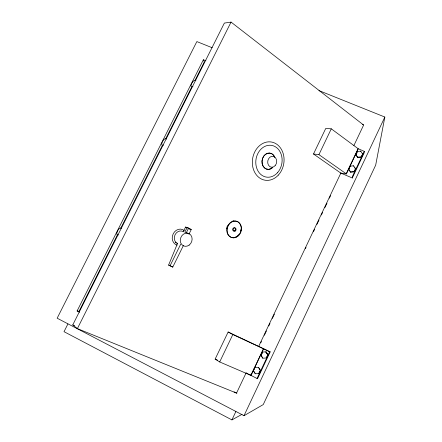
<?xml version="1.0" encoding="UTF-8"?>
<svg xmlns="http://www.w3.org/2000/svg" width="442" height="442" viewBox="0 0 442 442"><rect width="100%" height="100%" fill="white"/><g stroke="black" fill="none" stroke-linecap="round" stroke-linejoin="round"><path stroke-width="0.66" d="M346.213 173.794L358.103 148.667L364.291 151.352L364.092 152.987L352.291 177.982L340.837 173.104L313.494 153.993L325.743 128.44L331.279 128.821L358.269 148.794L346.384 173.91L340.843 173.093M348.688 169.568L350.141 166.148L353.589 165.789L355.578 168.85L354.152 171.877L350.699 172.236L348.688 169.568L350.141 166.148M350.699 172.236L348.705 169.175M352.291 177.982L352.401 176.535L364.291 151.352M353.561 166.186L353.589 165.789M354.152 171.877L355.617 168.463M355.816 154.915L357.274 151.484L360.727 151.114L362.705 154.186L361.28 157.197L357.832 157.562L355.816 154.915L357.274 151.484M357.832 157.562L355.849 154.496M360.678 151.54L360.727 151.114M361.28 157.197L361.324 156.783L357.871 157.148M318.975 90.604L384.838 117.042L375.683 165.131L263.244 404.59L244.006 415.701L57.162 318.207L196.85 41.581L212.193 47.742M183.38 245.537L172.772 267.095L168.606 265.078L177.634 243.144M260.437 370.319L258.752 373.551L260.437 370.319L258.465 367.341L254.813 367.584L253.294 370.794L255.261 373.777L258.924 373.529M266.261 357.992L267.83 354.766L266.001 351.832L267.979 354.782L266.471 357.976L262.824 358.208L260.852 355.246L262.366 352.053L266.001 351.832M361.075 157.219L362.755 153.766M257.045 378.479L269.648 351.788L270.2 351.865L257.703 378.341L257.045 378.479L246.741 373.258M244.006 415.701L384.838 117.042M246.277 372.551L236.52 393.131L234.067 391.866M258.697 346.357L340.898 172.977M353.904 145.54L363.667 124.959L362.385 124.44M260.819 342.765L261.41 341.517M264.366 335.29L266.432 330.925M268.797 325.942L269.979 323.45M272.338 318.461L274.41 314.102M305.428 248.669L306.019 247.421M313.406 231.84L314.588 229.348M316.947 224.365L319.019 220M321.378 215.016L322.561 212.525M324.925 207.541L326.992 203.176M329.356 198.193L330.539 195.701M250.868 375.335L263.465 348.721L269.648 351.788M251.017 375.424L263.614 348.804L232.818 334.539L228.144 332.003L215.138 359.119L219.696 361.954L251.017 375.424L249.144 374.286M262.824 358.208L261.018 355.257L262.366 352.053M261.134 355.434L262.266 353.036M356.202 154.512L357.003 152.81M67.886 323.997L64.018 331.682L231.923 419.9L235.868 411.563M219.696 361.954L232.818 334.539M313.494 153.993L318.925 154.639L331.279 128.821M183.22 231.812L185.574 227.039L188.623 228.083L191.259 229.52L188.994 234.122L187.778 233.205L184.828 232.155L187.093 227.558L189.723 228.995M168.606 265.078L170.076 265.741L180.723 244.133M186.192 233.022L188.623 228.083M236.89 393.242L77.383 328.621L231.044 22.1L363.374 124.859M79.56 312.223L77.112 310.958L203.37 59.758L205.922 60.797M117.39 234.956L79.024 311.328L77.112 310.958M120.788 228.177L162.557 145.031M165.651 138.876L191.64 87.14M195.044 80.361L204.326 61.886L203.37 59.758M77.383 328.621L72.764 324.909L224.359 23.078L231.044 22.1M231.923 419.9L242.023 414.331M253.294 370.794L254.813 367.584M350.727 171.85L354.18 171.496M258.465 367.341L260.272 370.335M188.706 228.647L191.259 229.52M72.764 324.909L74.676 325.688M215.138 359.119L217.63 360.191M228.144 332.003L270.2 351.865M170.076 265.741L172.772 267.095M185.574 227.039L187.148 227.901M318.925 154.639L346.384 173.91M354.771 167.783L355.578 168.85M265.819 352.213L266.935 353.876M253.796 371.269L255.106 373.258M118.406 234.884A3.906 1.674 -62.5 0 1 117.401 231.343A3.906 1.674 -62.5 0 1 121.252 228.321M163.534 145.02A3.856 1.63 -59 0 1 162.435 141.705A3.856 1.63 -59 0 1 166.501 139.114M192.972 86.4A3.856 1.586 -56.8 0 1 191.673 83.532A3.856 1.586 -56.8 0 1 195.889 80.599M240.879 229.602A8.52 7.089 -72.8 0 1 240.68 230.685M238.774 234.614A8.52 7.089 -72.8 0 1 234.293 237.503M226.575 228.906A8.52 7.089 -72.8 0 1 226.774 227.807M226.917 227.265A8.52 7.089 -72.8 0 1 227.525 225.702M232.614 221.116A8.52 7.089 -72.8 0 1 233.873 220.867M272.653 167.529A8.21 6.685 -80.6 0 1 263.023 166.043A8.21 6.685 -80.6 0 1 265.471 154.341A8.21 6.685 -80.6 0 1 274.797 157.253A8.177 6.658 -80.6 0 0 265.482 154.368A8.177 6.658 -80.6 0 0 263.051 166.026A8.177 6.658 -80.6 0 0 272.637 167.507M177.093 245.139A8.271 7.183 -69.2 0 1 173.192 233.868A8.271 7.183 -69.2 0 1 184.281 230.569M177.253 243.42A6.63 5.752 -69.2 0 1 175.071 234.763A6.63 5.752 -69.2 0 1 183.104 231.547M176.369 243.078A6.613 5.74 -69.2 0 1 175.148 242.177M237.531 236.249A8.525 7.094 -72.8 0 0 237.796 221.735A8.525 7.094 -72.8 0 0 226.823 230.044A8.525 7.094 -72.8 0 0 237.531 236.249M234.79 230.718A1.691 1.409 -72.8 0 0 234.829 227.84A1.691 1.409 -72.8 0 0 232.658 229.503A1.691 1.409 -72.8 0 0 234.79 230.718M278.355 175.082A19.365 15.779 -80.7 0 0 273.692 142.617A19.365 15.779 -80.7 0 0 252.542 165.628A19.365 15.779 -80.7 0 0 278.355 175.082M277.405 172.811A16.083 13.094 -80.6 0 0 273.482 145.871A16.083 13.094 -80.6 0 0 255.968 165.026A16.083 13.094 -80.6 0 0 277.405 172.811M275.117 165.7A5.531 4.486 -80.6 0 0 273.72 156.457A5.531 4.486 -80.6 0 0 267.753 163.098A5.531 4.486 -80.6 0 0 275.117 165.7M189.132 245.122A6.729 5.807 -69.3 0 0 189.187 233.702A6.729 5.807 -69.3 0 0 180.27 240.326A6.729 5.807 -69.3 0 0 189.132 245.122M237.752 236.393A8.52 7.089 -72.8 0 0 238.011 221.89A8.52 7.089 -72.8 0 0 227.044 230.194A8.52 7.089 -72.8 0 0 237.752 236.393M235.332 230.973A1.691 1.409 -72.8 0 0 235.371 228.089A1.691 1.409 -72.8 0 0 233.199 229.752A1.691 1.409 -72.8 0 0 235.332 230.973"/></g></svg>
